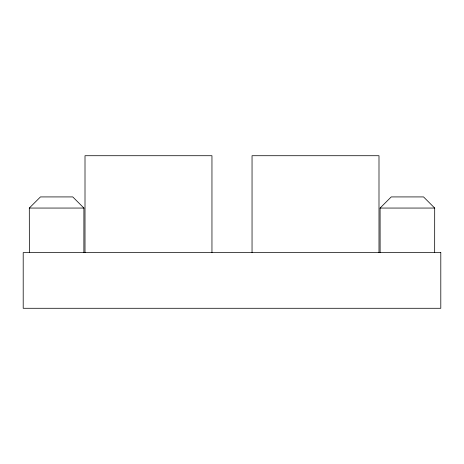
<?xml version="1.0" encoding="UTF-8"?>
<svg xmlns="http://www.w3.org/2000/svg" width="464" height="464" viewBox="0 0 464 464"><rect width="100%" height="100%" fill="white"/><g stroke="black" fill="none" stroke-linecap="round" stroke-linejoin="round"><path stroke-width="0.7" d="M83.88 252.602L83.909 208.058L72.767 196.922L40.449 196.922L29.307 208.058L29.371 252.602M434.664 252.602L434.693 208.058L423.551 196.922L391.233 196.922L380.091 208.058L380.12 252.602M29.307 208.058L83.909 208.058M380.091 208.058L434.693 208.058M378.995 252.602L378.995 155.718L252.045 155.718L252.045 252.602M211.955 252.602L211.955 155.718L85.005 155.718L85.005 252.602M440.8 252.602L23.2 252.602L23.2 308.282L440.8 308.282L440.8 252.602"/></g></svg>
